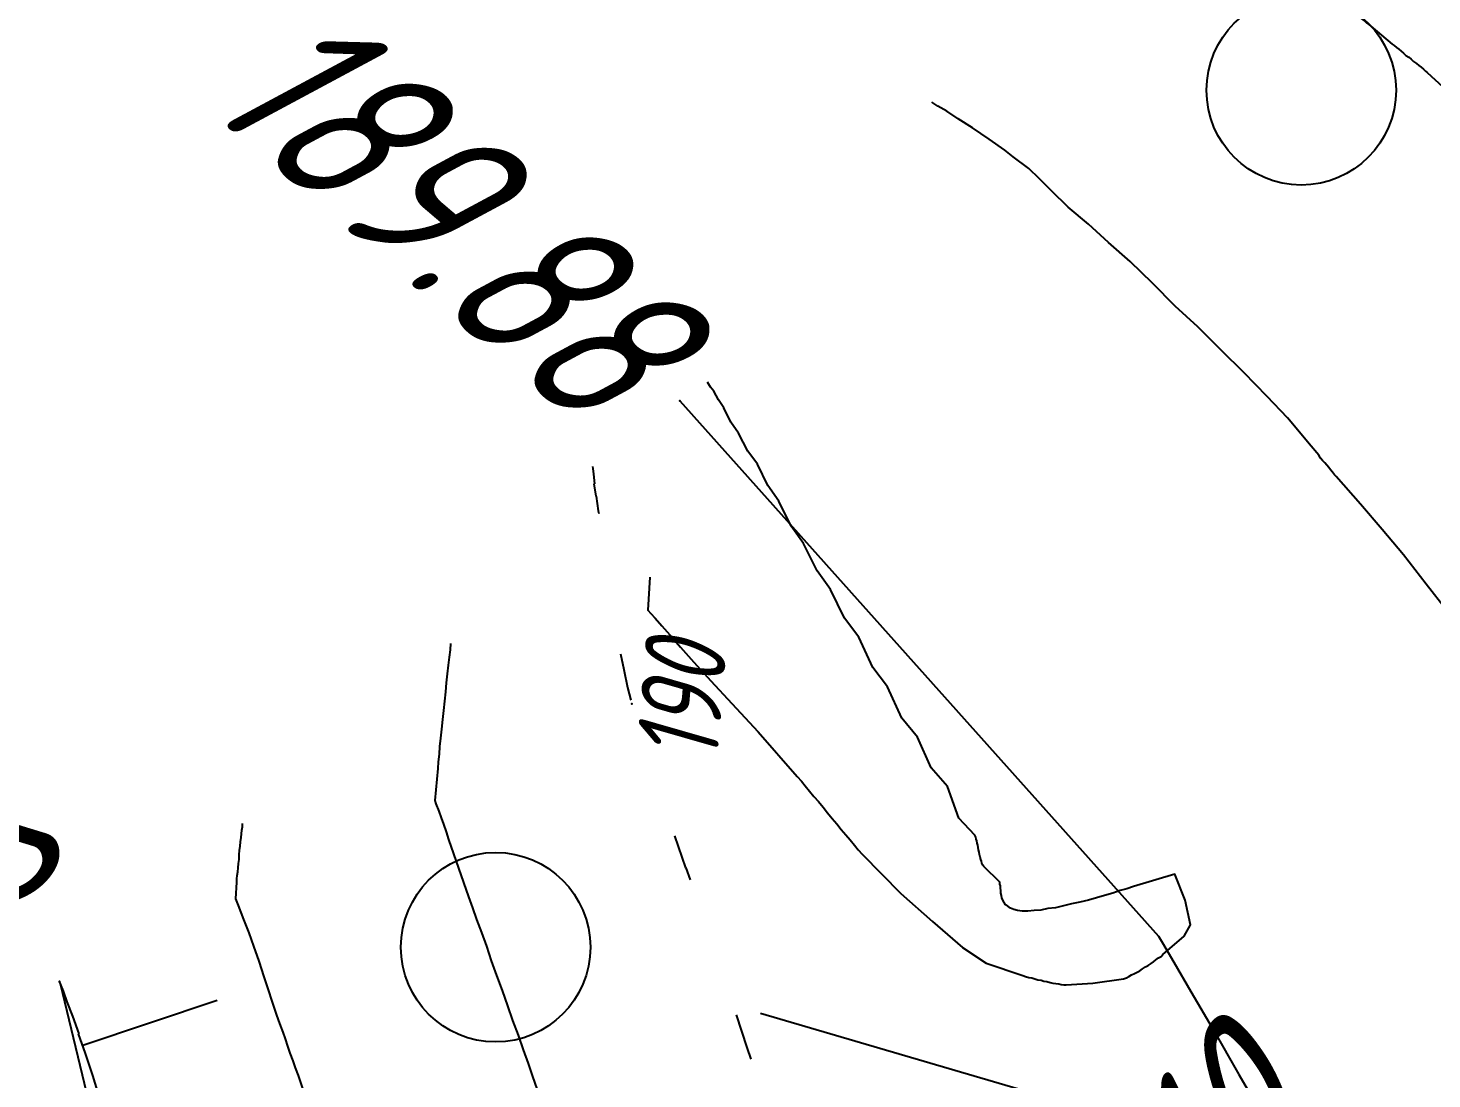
# Model space of a CAD drawing. Header units: millimetres. Extents: x -698 to 8131, y -704 to 4503.
# Drawn here: x 5804.44 to 5834.08, y 3421.42 to 3443.6 of the extents above; entities that cross this region are included whole.
import ezdxf
from ezdxf import colors
from ezdxf.entities.mleader import LeaderData, LeaderLine
from ezdxf.math import Vec2, Vec3

# ---------------------------------------------------------------- set-up
doc = ezdxf.new("R2010")
doc.units = ezdxf.units.MM
doc.linetypes.add('CONTI', pattern=[0])
for name, color, linetype in [('GOR_BDEFAULT', 212, 'CONTI'), ('PI_OTDEFAULT', 172, 'CONTI'), ('PI_TTDEFAULT', 5, 'CONTI'), ('SIT_LDEFAULT', 7, 'CONTI'), ('ZAPSKDEFAULT', 7, 'CONTI'), ('Выноски', 250, 'Continuous')]:
    doc.layers.add(name, color=color, linetype=linetype)
doc.styles.add('eskd', font='isocpeui.ttf', dxfattribs={"width": 1.2})
doc.styles.add('SHRFT', font='isocpeui.ttf', dxfattribs={"width": 3.5})
doc.styles.add('ГОСТ', font='isocpeui.ttf', dxfattribs={"height": 4})

# ---------------------------------------------------------------- blocks, each defined once
blk = doc.blocks.new('BL_2004')
at = {"color": 0}
blk.add_circle((0, 0), 2, dxfattribs=at)

msp = doc.modelspace()

# ---------------------------------------------------------------- linework, layer by layer
at = {"layer": 'GOR_BDEFAULT', "color": 212, "flags": 128}
for points, elevation in [([(5827.089031611036, 3447.669670917239), (5827.379031611074, 3447.489678916666), (5827.789031611048, 3447.239678916666), (5828.319031611076, 3446.899674916785), (5828.97903161105, 3446.479676916409), (5829.73903161106, 3445.969673916843), (5829.799031611057, 3445.929672916565), (5829.849031611046, 3445.889672916528), (5829.909031611043, 3445.84967191625), (5829.959031611032, 3445.819672917161), (5830.00903161102, 3445.779671916883), (5830.069031611076, 3445.739678916666), (5830.119031611064, 3445.709671916585), (5830.169031611053, 3445.669670917239), (5830.219031611041, 3445.639672916528), (5830.25903161102, 3445.609673916507), (5830.309031611067, 3445.579674917418), (5830.349031611046, 3445.549675916467), (5830.389031611025, 3445.519676916446), (5830.419031611053, 3445.499672916863), (5830.449031611022, 3445.469673916843), (5830.779031611039, 3445.239678916666), (5830.809031611067, 3445.209671916585), (5830.849031611046, 3445.179672916565), (5830.889031611025, 3445.149674916785), (5830.929031611062, 3445.119675916765), (5830.97903161105, 3445.089676916744), (5831.029031611039, 3445.049675916467), (5831.079031611027, 3445.019676916446), (5831.129031611074, 3444.979676916409), (5831.169031611053, 3444.94967791732), (5831.219031611041, 3444.909676917042), (5831.269031611029, 3444.879677917022), (5831.309031611067, 3444.84967191625), (5831.359031611055, 3444.809677916724), (5831.399031611034, 3444.779671916883), (5831.429031611062, 3444.75967491712), (5831.659031611043, 3444.569672917161), (5831.779031611039, 3444.44967791732), (5832.069031611076, 3444.19967791732), (5832.109031611055, 3444.159676917042), (5832.149031611034, 3444.129677917022), (5832.199031611022, 3444.09967191625), (5832.249031611069, 3444.059677916724), (5832.299031611057, 3444.019676916446), (5832.349031611046, 3443.979676916409), (5832.399031611034, 3443.939675917063), (5832.449031611022, 3443.899674916785), (5832.50903161102, 3443.859673916507), (5832.559031611067, 3443.819672917161), (5832.609031611055, 3443.779671916883), (5832.659031611043, 3443.739678916666), (5832.699031611022, 3443.709671916585), (5832.749031611069, 3443.669670917239), (5832.789031611048, 3443.639672916528), (5833.23903161106, 3443.25967491712), (5833.279031611039, 3443.229676916409), (5833.329031611027, 3443.189675917063), (5833.379031611074, 3443.149674916785), (5833.429031611062, 3443.109673916507), (5833.47903161105, 3443.069672917161), (5833.529031611039, 3443.019676916446), (5833.589031611036, 3442.979676916409), (5833.639031611025, 3442.939675917063), (5833.689031611071, 3442.889672916528), (5833.749031611069, 3442.84967191625), (5833.799031611057, 3442.809677916724), (5833.849031611046, 3442.769676916446), (5833.899031611034, 3442.729676916409), (5833.939031611071, 3442.689675917063), (5833.97903161105, 3442.659676917042), (5834.309031611067, 3442.359673916507), (5834.639031611025, 3442.049675916467), (5834.679031611062, 3442.00967491712), (5834.72903161105, 3441.979676916409), (5834.769031611029, 3441.929672916565), (5834.819031611076, 3441.889672916528), (5834.869031611064, 3441.84967191625), (5834.929031611062, 3441.799675916467), (5834.97903161105, 3441.75967491712), (5835.029031611039, 3441.709671916585), (5835.089031611036, 3441.669670917239), (5835.139031611025, 3441.619675916765), (5835.189031611071, 3441.579674917418), (5835.23903161106, 3441.529671916883), (5835.289031611048, 3441.489678916666), (5835.329031611027, 3441.44967791732), (5835.379031611074, 3441.419670917239), (5835.829031611027, 3440.999672916863), (5835.869031611064, 3440.959671916585), (5835.909031611043, 3440.919670917239), (5835.959031611032, 3440.879677917022), (5836.00903161102, 3440.829674917418), (5836.059031611067, 3440.789673917141), (5836.109031611055, 3440.739678916666), (5836.159031611043, 3440.689675917063), (5836.209031611032, 3440.649674916785), (5836.25903161102, 3440.59967191625), (5836.309031611067, 3440.549675916467), (5836.359031611055, 3440.50967491712), (5836.409031611043, 3440.459671916585), (5836.449031611022, 3440.419670917239), (5836.48903161106, 3440.379677917022), (5836.529031611039, 3440.339676916744), (5836.959031611032, 3439.929672916565), (5836.98903161106, 3439.889672916528), (5837.029031611039, 3439.84967191625), (5837.079031611027, 3439.799675916467), (5837.119031611064, 3439.75967491712), (5837.169031611053, 3439.709671916585), (5837.219031611041, 3439.659676917042), (5837.269031611029, 3439.609673916507), (5837.319031611076, 3439.549675916467), (5837.369031611064, 3439.499672916863), (5837.419031611053, 3439.439675917063), (5837.47903161105, 3439.379677917022), (5837.529031611039, 3439.329674917418), (5837.589031611036, 3439.269676916446), (5837.639031611025, 3439.209671916585), (5837.699031611022, 3439.149674916785), (5837.749031611069, 3439.089676916744), (5837.809031611067, 3439.019676916446), (5837.859031611055, 3438.959671916585), (5837.919031611053, 3438.899674916785), (5837.969031611041, 3438.839676916744), (5838.029031611039, 3438.769676916446), (5838.079031611027, 3438.709671916585), (5838.139031611025, 3438.639672916528), (5838.199031611022, 3438.569672917161), (5838.25903161102, 3438.489678916666), (5838.319031611076, 3438.419670917239), (5838.389031611025, 3438.339676916744), (5838.449031611022, 3438.25967491712), (5838.519031611029, 3438.169670917239), (5838.599031611046, 3438.079674917418)], 194), ([(5839.069031611076, 3424.25967491712), (5838.969031611041, 3424.319672917161), (5838.879031611074, 3424.389672916528), (5838.799031611057, 3424.44967791732), (5838.72903161105, 3424.519676916446), (5838.659031611043, 3424.579674917418), (5838.599031611046, 3424.649674916785), (5838.539031611048, 3424.709671916585), (5838.48903161106, 3424.779671916883), (5838.439031611071, 3424.839676916744), (5838.399031611034, 3424.899674916785), (5838.359031611055, 3424.959671916585), (5838.319031611076, 3425.00967491712), (5838.289031611048, 3425.059677916724), (5838.25903161102, 3425.109673916507), (5838.23903161106, 3425.149674916785), (5837.959031611032, 3425.659676917042), (5837.929031611062, 3425.709671916585), (5837.899031611034, 3425.769676916446), (5837.859031611055, 3425.839676916744), (5837.819031611076, 3425.909676917042), (5837.789031611048, 3425.979676916409), (5837.749031611069, 3426.049675916467), (5837.699031611022, 3426.119675916765), (5837.659031611043, 3426.19967791732), (5837.619031611064, 3426.269676916446), (5837.579031611027, 3426.34967191625), (5837.539031611048, 3426.419670917239), (5837.499031611069, 3426.489678916666), (5837.469031611041, 3426.559677916724), (5837.429031611062, 3426.619675916765), (5837.399031611034, 3426.679672916565), (5837.169031611053, 3427.09967191625), (5836.959031611032, 3427.469673916843), (5836.929031611062, 3427.519676916446), (5836.899031611034, 3427.569672917161), (5836.869031611064, 3427.629677917022), (5836.829031611027, 3427.689675917063), (5836.799031611057, 3427.75967491712), (5836.75903161102, 3427.819672917161), (5836.719031611041, 3427.889672916528), (5836.689031611071, 3427.94967791732), (5836.649031611034, 3428.019676916446), (5836.609031611055, 3428.079674917418), (5836.569031611076, 3428.149674916785), (5836.539031611048, 3428.209671916585), (5836.499031611069, 3428.269676916446), (5836.469031611041, 3428.319672917161), (5836.439031611071, 3428.379677917022), (5836.139031611025, 3428.809677916724), (5835.839031611036, 3429.219673916843), (5835.809031611067, 3429.269676916446), (5835.769031611029, 3429.319672917161), (5835.73903161106, 3429.369675916765), (5835.709031611032, 3429.419670917239), (5835.669031611053, 3429.479676916409), (5835.629031611074, 3429.539673917141), (5835.599031611046, 3429.589676916744), (5835.559031611067, 3429.649674916785), (5835.519031611029, 3429.709671916585), (5835.48903161106, 3429.769676916446), (5835.449031611022, 3429.829674917418), (5835.409031611043, 3429.879677917022), (5835.379031611074, 3429.939675917063), (5835.339031611036, 3429.989678916666), (5835.309031611067, 3430.039673917141), (5834.889031611025, 3430.59967191625), (5834.859031611055, 3430.639672916528), (5834.829031611027, 3430.689675917063), (5834.799031611057, 3430.729676916409), (5834.769031611029, 3430.779671916883), (5834.72903161105, 3430.829674917418), (5834.699031611022, 3430.879677917022), (5834.669031611053, 3430.929672916565), (5834.629031611074, 3430.979676916409), (5834.599031611046, 3431.029671916883), (5834.559031611067, 3431.079674917418), (5834.529031611039, 3431.129677917022), (5834.48903161106, 3431.169670917239), (5834.459031611032, 3431.219673916843), (5834.429031611062, 3431.269676916446), (5834.389031611025, 3431.309677916724), (5833.959031611032, 3431.859673916507), (5833.47903161105, 3432.479676916409), (5833.029031611039, 3433.00967491712), (5832.569031611076, 3433.549675916467), (5832.059031611067, 3434.129677917022), (5832.019031611029, 3434.169670917239), (5831.97903161105, 3434.219673916843), (5831.939031611071, 3434.269676916446), (5831.899031611034, 3434.319672917161), (5831.859031611055, 3434.369675916765), (5831.819031611076, 3434.419670917239), (5831.769031611029, 3434.469673916843), (5831.72903161105, 3434.519676916446), (5831.689031611071, 3434.579674917418), (5831.649031611034, 3434.629677917022), (5831.609031611055, 3434.679672916565), (5831.569031611076, 3434.719673916843), (5831.529031611039, 3434.769676916446), (5831.48903161106, 3434.819672917161), (5831.459031611032, 3434.859673916507), (5831.029031611039, 3435.369675916765), (5830.599031611046, 3435.819672917161), (5830.109031611055, 3436.329674917418), (5829.639031611025, 3436.789673917141), (5829.139031611025, 3437.289673917141), (5828.659031611043, 3437.729676916409), (5828.179031611062, 3438.209671916585), (5827.709031611032, 3438.669670917239), (5827.249031611069, 3439.069672917161), (5826.829031611027, 3439.459671916585), (5826.399031611034, 3439.819672917161), (5826.049031611057, 3440.159676917042), (5825.789031611048, 3440.419670917239), (5825.569031611076, 3440.629677917022), (5825.23903161106, 3440.879677917022), (5825.059031611067, 3441.019676916446), (5824.72903161105, 3441.249672916863), (5824.379031611074, 3441.489678916666), (5824.079031611027, 3441.679672916565), (5823.839031611036, 3441.839676916744), (5823.649031611034, 3441.94967791732), (5823.519031611029, 3442.029671916883)], 192), ([(5817.569031611076, 3432.00967491712), (5817.529031611039, 3431.309677916724), (5817.589031611036, 3431.239678916666), (5817.679031611062, 3431.139672916528), (5817.819031611076, 3430.979676916409), (5817.98903161106, 3430.789673917141), (5818.219031611041, 3430.529671916883), (5818.499031611069, 3430.209671916585), (5818.859031611055, 3429.819672917161), (5819.299031611057, 3429.339676916744), (5819.859031611055, 3428.739678916666), (5820.679031611062, 3427.799675916467), (5820.769031611029, 3427.69967791732), (5820.849031611046, 3427.59967191625), (5820.939031611071, 3427.489678916666), (5821.029031611039, 3427.379677917022), (5821.129031611074, 3427.269676916446), (5821.22903161105, 3427.149674916785), (5821.319031611076, 3427.029671916883), (5821.419031611053, 3426.909676917042), (5821.519031611029, 3426.799675916467), (5821.609031611055, 3426.679672916565), (5821.709031611032, 3426.569672917161), (5821.799031611057, 3426.459671916585), (5821.889031611025, 3426.34967191625), (5821.969031611041, 3426.249672916863), (5822.049031611057, 3426.159676917042), (5822.869031611064, 3425.329674917418), (5823.539031611048, 3424.739678916666), (5824.169031611053, 3424.189675917063), (5824.669031611053, 3423.859673916507), (5825.439031611071, 3423.59967191625), (5825.499031611069, 3423.579674917418), (5825.569031611076, 3423.559677916724), (5825.629031611074, 3423.549675916467), (5825.699031611022, 3423.529671916883), (5825.75903161102, 3423.50967491712), (5825.829031611027, 3423.499672916863), (5825.889031611025, 3423.479676916409), (5825.949031611022, 3423.469673916843), (5826.019031611029, 3423.44967791732), (5826.079031611027, 3423.439675917063), (5826.139031611025, 3423.429672916565), (5826.199031611022, 3423.419670917239), (5826.249031611069, 3423.409676917042), (5826.309031611067, 3423.399674916785), (5826.359031611055, 3423.399674916785), (5826.919031611053, 3423.439675917063), (5827.569031611076, 3423.529671916883), (5827.629031611074, 3423.549675916467), (5827.679031611062, 3423.579674917418), (5827.73903161106, 3423.609673916507), (5827.799031611057, 3423.639672916528), (5827.859031611055, 3423.669670917239), (5827.909031611043, 3423.69967791732), (5827.969031611041, 3423.739678916666), (5828.029031611039, 3423.779671916883), (5828.089031611036, 3423.809677916724), (5828.149031611034, 3423.84967191625), (5828.199031611022, 3423.889672916528), (5828.249031611069, 3423.929672916565), (5828.309031611067, 3423.969673916843), (5828.359031611055, 3423.999672916863), (5828.399031611034, 3424.039673917141), (5828.849031611046, 3424.429672916565), (5828.97903161105, 3424.669670917239), (5828.869031611064, 3425.189675917063), (5828.649031611034, 3425.739678916666), (5827.779031611039, 3425.479676916409), (5827.639031611025, 3425.429672916565), (5827.499031611069, 3425.389672916528), (5827.339031611036, 3425.339676916744), (5827.169031611053, 3425.289673917141), (5826.999031611069, 3425.239678916666), (5826.829031611027, 3425.189675917063), (5826.649031611034, 3425.149674916785), (5826.469031611041, 3425.109673916507), (5826.299031611057, 3425.069672917161), (5826.129031611074, 3425.029671916883), (5825.969031611041, 3425.00967491712), (5825.819031611076, 3424.979676916409), (5825.679031611062, 3424.969673916843), (5825.549031611057, 3424.959671916585), (5825.429031611062, 3424.959671916585), (5825.329031611027, 3424.969673916843), (5825.249031611069, 3424.989678916666), (5825.179031611062, 3425.019676916446), (5825.129031611074, 3425.059677916724), (5825.079031611027, 3425.089676916744), (5825.049031611057, 3425.139672916528), (5825.019031611029, 3425.189675917063), (5824.999031611069, 3425.239678916666), (5824.98903161106, 3425.289673917141), (5824.97903161105, 3425.339676916744), (5824.97903161105, 3425.389672916528), (5824.969031611041, 3425.439675917063), (5824.969031611041, 3425.489678916666), (5824.959031611032, 3425.529671916883), (5824.959031611032, 3425.569672917161), (5824.619031611064, 3425.899674916785), (5824.599031611046, 3425.929672916565), (5824.579031611027, 3425.969673916843), (5824.569031611076, 3426.00967491712), (5824.559031611067, 3426.049675916467), (5824.539031611048, 3426.09967191625), (5824.529031611039, 3426.149674916785), (5824.519031611029, 3426.19967791732), (5824.50903161102, 3426.249672916863), (5824.499031611069, 3426.299675916467), (5824.48903161106, 3426.34967191625), (5824.47903161105, 3426.389672916528), (5824.469031611041, 3426.439675917063), (5824.459031611032, 3426.479676916409), (5824.449031611022, 3426.519676916446), (5824.429031611062, 3426.559677916724), (5824.089031611036, 3426.919670917239), (5823.849031611046, 3427.589676916744), (5823.50903161102, 3427.979676916409), (5823.219031611041, 3428.629677917022), (5822.889031611025, 3429.029671916883), (5822.589031611036, 3429.689675917063), (5822.279031611039, 3430.09967191625), (5821.97903161105, 3430.739678916666), (5821.679031611062, 3431.139672916528), (5821.379031611074, 3431.749672916863), (5821.099031611046, 3432.139672916528), (5820.809031611067, 3432.719673916843), (5820.549031611057, 3433.079674917418), (5820.289031611048, 3433.609673916507), (5820.059031611067, 3433.939675917063), (5819.839031611036, 3434.389672916528), (5819.639031611025, 3434.669670917239), (5819.439031611071, 3435.049675916467), (5819.279031611039, 3435.279671916883), (5819.129031611074, 3435.579674917418), (5819.019031611029, 3435.749672916863), (5818.919031611053, 3435.929672916565), (5818.849031611046, 3436.019676916446), (5818.809031611067, 3436.089676916744), (5818.789031611048, 3436.119675916765)], 190), ([(5817.569031611076, 3432.00967491712), (5817.529031611039, 3431.309677916724), (5817.589031611036, 3431.239678916666), (5817.679031611062, 3431.139672916528), (5817.819031611076, 3430.979676916409), (5817.98903161106, 3430.789673917141), (5818.219031611041, 3430.529671916883), (5818.499031611069, 3430.209671916585), (5818.859031611055, 3429.819672917161), (5819.299031611057, 3429.339676916744), (5819.859031611055, 3428.739678916666), (5820.679031611062, 3427.799675916467), (5820.769031611029, 3427.69967791732), (5820.849031611046, 3427.59967191625), (5820.939031611071, 3427.489678916666), (5821.029031611039, 3427.379677917022), (5821.129031611074, 3427.269676916446), (5821.22903161105, 3427.149674916785), (5821.319031611076, 3427.029671916883), (5821.419031611053, 3426.909676917042), (5821.519031611029, 3426.799675916467), (5821.609031611055, 3426.679672916565), (5821.709031611032, 3426.569672917161), (5821.799031611057, 3426.459671916585), (5821.889031611025, 3426.34967191625), (5821.969031611041, 3426.249672916863), (5822.049031611057, 3426.159676917042), (5822.869031611064, 3425.329674917418), (5823.539031611048, 3424.739678916666), (5824.169031611053, 3424.189675917063), (5824.669031611053, 3423.859673916507), (5825.439031611071, 3423.59967191625), (5825.499031611069, 3423.579674917418), (5825.569031611076, 3423.559677916724), (5825.629031611074, 3423.549675916467), (5825.699031611022, 3423.529671916883), (5825.75903161102, 3423.50967491712), (5825.829031611027, 3423.499672916863), (5825.889031611025, 3423.479676916409), (5825.949031611022, 3423.469673916843), (5826.019031611029, 3423.44967791732), (5826.079031611027, 3423.439675917063), (5826.139031611025, 3423.429672916565), (5826.199031611022, 3423.419670917239), (5826.249031611069, 3423.409676917042), (5826.309031611067, 3423.399674916785), (5826.359031611055, 3423.399674916785), (5826.919031611053, 3423.439675917063), (5827.569031611076, 3423.529671916883), (5827.629031611074, 3423.549675916467), (5827.679031611062, 3423.579674917418), (5827.73903161106, 3423.609673916507), (5827.799031611057, 3423.639672916528), (5827.859031611055, 3423.669670917239), (5827.909031611043, 3423.69967791732), (5827.969031611041, 3423.739678916666), (5828.029031611039, 3423.779671916883), (5828.089031611036, 3423.809677916724), (5828.149031611034, 3423.84967191625), (5828.199031611022, 3423.889672916528), (5828.249031611069, 3423.929672916565), (5828.309031611067, 3423.969673916843), (5828.359031611055, 3423.999672916863), (5828.399031611034, 3424.039673917141), (5828.849031611046, 3424.429672916565), (5828.97903161105, 3424.669670917239), (5828.869031611064, 3425.189675917063), (5828.649031611034, 3425.739678916666), (5827.779031611039, 3425.479676916409), (5827.639031611025, 3425.429672916565), (5827.499031611069, 3425.389672916528), (5827.339031611036, 3425.339676916744), (5827.169031611053, 3425.289673917141), (5826.999031611069, 3425.239678916666), (5826.829031611027, 3425.189675917063), (5826.649031611034, 3425.149674916785), (5826.469031611041, 3425.109673916507), (5826.299031611057, 3425.069672917161), (5826.129031611074, 3425.029671916883), (5825.969031611041, 3425.00967491712), (5825.819031611076, 3424.979676916409), (5825.679031611062, 3424.969673916843), (5825.549031611057, 3424.959671916585), (5825.429031611062, 3424.959671916585), (5825.329031611027, 3424.969673916843), (5825.249031611069, 3424.989678916666), (5825.179031611062, 3425.019676916446), (5825.129031611074, 3425.059677916724), (5825.079031611027, 3425.089676916744), (5825.049031611057, 3425.139672916528), (5825.019031611029, 3425.189675917063), (5824.999031611069, 3425.239678916666), (5824.98903161106, 3425.289673917141), (5824.97903161105, 3425.339676916744), (5824.97903161105, 3425.389672916528), (5824.969031611041, 3425.439675917063), (5824.969031611041, 3425.489678916666), (5824.959031611032, 3425.529671916883), (5824.959031611032, 3425.569672917161), (5824.619031611064, 3425.899674916785), (5824.599031611046, 3425.929672916565), (5824.579031611027, 3425.969673916843), (5824.569031611076, 3426.00967491712), (5824.559031611067, 3426.049675916467), (5824.539031611048, 3426.09967191625), (5824.529031611039, 3426.149674916785), (5824.519031611029, 3426.19967791732), (5824.50903161102, 3426.249672916863), (5824.499031611069, 3426.299675916467), (5824.48903161106, 3426.34967191625), (5824.47903161105, 3426.389672916528), (5824.469031611041, 3426.439675917063), (5824.459031611032, 3426.479676916409), (5824.449031611022, 3426.519676916446), (5824.429031611062, 3426.559677916724), (5824.089031611036, 3426.919670917239), (5823.849031611046, 3427.589676916744), (5823.50903161102, 3427.979676916409), (5823.219031611041, 3428.629677917022), (5822.889031611025, 3429.029671916883), (5822.589031611036, 3429.689675917063), (5822.279031611039, 3430.09967191625), (5821.97903161105, 3430.739678916666), (5821.679031611062, 3431.139672916528), (5821.379031611074, 3431.749672916863), (5821.099031611046, 3432.139672916528), (5820.809031611067, 3432.719673916843), (5820.549031611057, 3433.079674917418), (5820.289031611048, 3433.609673916507), (5820.059031611067, 3433.939675917063), (5819.839031611036, 3434.389672916528), (5819.639031611025, 3434.669670917239), (5819.439031611071, 3435.049675916467), (5819.279031611039, 3435.279671916883), (5819.129031611074, 3435.579674917418), (5819.019031611029, 3435.749672916863), (5818.919031611053, 3435.929672916565), (5818.849031611046, 3436.019676916446), (5818.809031611067, 3436.089676916744), (5818.789031611048, 3436.119675916765)], 190), ([(5818.669031611053, 3404.75967491712), (5817.649031611034, 3405.969673916843), (5817.529031611039, 3406.409676917042), (5817.409031611043, 3406.819672917161), (5817.319031611076, 3407.19967791732), (5817.23903161106, 3407.559677916724), (5817.169031611053, 3407.889672916528), (5817.109031611055, 3408.179672916565), (5816.98903161106, 3408.409676917042), (5816.869031611064, 3408.629677917022), (5816.73903161106, 3408.859673916507), (5816.629031611074, 3409.09967191625), (5816.50903161102, 3409.339676916744), (5816.409031611043, 3409.589676916744), (5816.309031611067, 3409.829674917418), (5816.219031611041, 3410.079674917418), (5816.129031611074, 3410.309677916724), (5816.119031611064, 3411.059677916724), (5816.119031611064, 3411.189675917063), (5816.129031611074, 3411.329674917418), (5816.139031611025, 3411.469673916843), (5816.149031611034, 3411.629677917022), (5816.159031611043, 3411.789673917141), (5816.179031611062, 3411.959671916585), (5816.189031611071, 3412.119675916765), (5816.199031611022, 3412.289673917141), (5816.209031611032, 3412.459671916585), (5816.22903161105, 3412.629677917022), (5816.23903161106, 3412.789673917141), (5816.249031611069, 3412.939675917063), (5816.25903161102, 3413.079674917418), (5816.279031611039, 3413.219673916843), (5816.289031611048, 3413.339676916744), (5816.359031611055, 3414.00967491712), (5816.399031611034, 3414.179672916565), (5816.319031611076, 3415.069672917161), (5816.299031611057, 3415.229676916409), (5816.269031611029, 3415.419670917239), (5816.249031611069, 3415.609673916507), (5816.219031611041, 3415.819672917161), (5816.189031611071, 3416.039673917141), (5816.159031611043, 3416.25967491712), (5816.129031611074, 3416.489678916666), (5816.089031611036, 3416.709671916585), (5816.059031611067, 3416.939675917063), (5816.029031611039, 3417.159676917042), (5815.999031611069, 3417.379677917022), (5815.969031611041, 3417.589676916744), (5815.949031611022, 3417.779671916883), (5815.919031611053, 3417.969673916843), (5815.899031611034, 3418.129677917022), (5815.799031611057, 3418.999672916863), (5815.799031611057, 3419.129677917022), (5815.789031611048, 3419.279671916883), (5815.75903161102, 3419.439675917063), (5815.72903161105, 3419.609673916507), (5815.689031611071, 3419.789673917141), (5815.279031611039, 3420.979676916409), (5815.189031611071, 3421.209671916585), (5815.099031611046, 3421.469673916843), (5815.00903161102, 3421.739678916666), (5814.899031611034, 3422.029671916883), (5814.799031611057, 3422.339676916744), (5814.679031611062, 3422.649674916785), (5814.569031611076, 3422.959671916585), (5814.459031611032, 3423.279671916883), (5814.339031611036, 3423.59967191625), (5814.22903161105, 3423.909676917042), (5814.129031611074, 3424.219673916843), (5814.019031611029, 3424.50967491712), (5813.919031611053, 3424.779671916883), (5813.829031611027, 3425.029671916883), (5813.749031611069, 3425.25967491712), (5813.329031611027, 3426.469673916843), (5813.279031611039, 3426.629677917022), (5813.219031611041, 3426.789673917141), (5813.169031611053, 3426.929672916565), (5813.119031611064, 3427.069672917161), (5813.059031611067, 3427.219673916843), (5813.039031611048, 3427.289673917141), (5813.099031611046, 3427.969673916843), (5813.109031611055, 3428.109673916507), (5813.129031611074, 3428.269676916446), (5813.139031611025, 3428.429672916565), (5813.159031611043, 3428.609673916507), (5813.179031611062, 3428.799675916467), (5813.199031611022, 3428.999672916863), (5813.219031611041, 3429.189675917063), (5813.23903161106, 3429.389672916528), (5813.25903161102, 3429.589676916744), (5813.279031611039, 3429.779671916883), (5813.299031611057, 3429.969673916843), (5813.319031611076, 3430.149674916785), (5813.339031611036, 3430.319672917161), (5813.359031611055, 3430.469673916843), (5813.369031611064, 3430.609673916507)], 192), ([(5810.919031611053, 3413.75967491712), (5811.069031611076, 3415.139672916528), (5811.149031611034, 3415.469673916843), (5811.149031611034, 3416.109673916507), (5811.139031611025, 3416.19967791732), (5811.129031611074, 3416.289673917141), (5811.119031611064, 3416.389672916528), (5811.099031611046, 3416.499672916863), (5811.089031611036, 3416.59967191625), (5811.079031611027, 3416.709671916585), (5811.059031611067, 3416.829674917418), (5811.049031611057, 3416.939675917063), (5811.029031611039, 3417.049675916467), (5811.019031611029, 3417.159676917042), (5811.00903161102, 3417.269676916446), (5810.98903161106, 3417.369675916765), (5810.97903161105, 3417.469673916843), (5810.969031611041, 3417.559677916724), (5810.959031611032, 3417.649674916785), (5810.919031611053, 3418.239678916666), (5810.919031611053, 3418.529671916883), (5810.899031611034, 3418.839676916744), (5810.839031611036, 3419.169670917239), (5810.779031611039, 3419.519676916446), (5810.689031611071, 3419.879677917022), (5810.429031611062, 3420.669670917239), (5810.389031611025, 3420.789673917141), (5810.349031611046, 3420.919670917239), (5810.299031611057, 3421.049675916467), (5810.249031611069, 3421.189675917063), (5810.199031611022, 3421.339676916744), (5810.149031611034, 3421.489678916666), (5810.089031611036, 3421.649674916785), (5810.039031611048, 3421.799675916467), (5809.97903161105, 3421.959671916585), (5809.929031611062, 3422.109673916507), (5809.879031611074, 3422.25967491712), (5809.829031611027, 3422.399674916785), (5809.779031611039, 3422.529671916883), (5809.72903161105, 3422.659676917042), (5809.689031611071, 3422.779671916883), (5809.429031611062, 3423.569672917161), (5809.319031611076, 3423.899674916785), (5809.209031611032, 3424.219673916843), (5809.109031611055, 3424.499672916863), (5808.999031611069, 3424.779671916883), (5808.889031611025, 3425.079674917418), (5808.829031611027, 3425.219673916843), (5808.849031611046, 3425.569672917161), (5808.849031611046, 3425.639672916528), (5808.859031611055, 3425.709671916585), (5808.869031611064, 3425.789673917141), (5808.879031611074, 3425.869675916765), (5808.889031611025, 3425.959671916585), (5808.899031611034, 3426.049675916467), (5808.899031611034, 3426.149674916785), (5808.909031611043, 3426.239678916666), (5808.919031611053, 3426.329674917418), (5808.929031611062, 3426.419670917239), (5808.939031611071, 3426.50967491712), (5808.949031611022, 3426.589676916744), (5808.959031611032, 3426.669670917239), (5808.969031611041, 3426.739678916666), (5808.969031611041, 3426.809677916724)], 194)]:
    msp.add_lwpolyline(points, dxfattribs=dict(at, elevation=elevation))
at = {"layer": 'PI_TTDEFAULT', "color": 5}
for p in [(5818.199031611022, 3435.729676916409, 189.883), (5817.189031611071, 3429.329674917418, 190.053), (5805.109031611055, 3423.469673916843, 195.728)]:
    msp.add_point(p, dxfattribs=at)
at = {"layer": 'SIT_LDEFAULT', "color": 7}
for p, q in [((5818.199031611022, 3435.729676916409), (5828.309031611067, 3424.429672916565)), ((5816.359031611055, 3434.339676916744), (5816.369031611064, 3434.299675916467)), ((5816.369031611064, 3434.299675916467), (5816.379031611074, 3434.179672916565)), ((5816.379031611074, 3434.179672916565), (5816.399031611034, 3433.979676916409)), ((5816.389031611025, 3433.979676916409), (5816.429031611062, 3433.719673916843)), ((5816.439031611071, 3433.719673916843), (5816.47903161105, 3433.409676917042)), ((5816.47903161105, 3433.409676917042), (5816.48903161106, 3433.34967191625)), ((5816.949031611022, 3430.389672916528), (5817.019031611029, 3430.059677916724)), ((5817.019031611029, 3430.059677916724), (5817.099031611046, 3429.679672916565)), ((5817.099031611046, 3429.679672916565), (5817.169031611053, 3429.409676917042)), ((5818.089031611036, 3426.549675916467), (5818.319031611076, 3425.869675916765)), ((5818.329031611027, 3425.869675916765), (5818.419031611053, 3425.619675916765)), ((5828.309031611067, 3424.429672916565), (5828.389031611025, 3424.289673917141)), ((5828.389031611025, 3424.289673917141), (5828.629031611074, 3423.879677917022)), ((5828.629031611074, 3423.879677917022), (5828.98903161106, 3423.25967491712)), ((5805.129031611074, 3423.419670917239), (5805.109031611055, 3423.469673916843)), ((5805.129031611074, 3423.419670917239), (5805.109031611055, 3423.469673916843)), ((5805.189031611071, 3423.269676916446), (5805.129031611074, 3423.419670917239)), ((5805.97903161105, 3419.899674916785), (5805.129031611074, 3423.419670917239)), ((5805.269031611029, 3423.039673917141), (5805.189031611071, 3423.269676916446)), ((5805.389031611025, 3422.739678916666), (5805.269031611029, 3423.039673917141)), ((5805.599031611046, 3422.129677917022), (5808.439031611071, 3423.079674917418)), ((5828.98903161106, 3423.25967491712), (5829.459031611032, 3422.459671916585)), ((5805.519031611029, 3422.369675916765), (5805.389031611025, 3422.739678916666)), ((5819.389031611025, 3422.769676916446), (5819.619031611064, 3422.079674917418)), ((5829.459031611032, 3422.459671916585), (5829.999031611069, 3421.50967491712)), ((5805.659031611043, 3421.94967791732), (5805.50903161102, 3422.369675916765)), ((5805.809031611067, 3421.489678916666), (5805.659031611043, 3421.94967791732)), ((5819.619031611064, 3422.079674917418), (5819.699031611022, 3421.829674917418)), ((5805.959031611032, 3420.999672916863), (5805.809031611067, 3421.489678916666)), ((5829.999031611069, 3421.50967491712), (5830.609031611055, 3420.469673916843))]:
    msp.add_line(p, q, dxfattribs=at)

# ---------------------------------------------------------------- block references
at = {"layer": 'ZAPSKDEFAULT', "color": 7, "rotation": 342.9999999999999}
for p in [(5831.320415611021, 3442.284406917315), (5814.314254611023, 3424.196193916868)]:
    msp.add_blockref('BL_2004', p, dxfattribs=at)

# ---------------------------------------------------------------- texts
at = {"layer": 'GOR_BDEFAULT', "color": 212, "style": 'SHRFT', "width": 0.75}
msp.add_text('190', height=1.722262, rotation=85.32713599999998, dxfattribs=at).set_placement((5818.992959610992, 3428.081719916459, 190))
msp.add_text('190', height=1.722262, rotation=85.32713599999998, dxfattribs=at).set_placement((5818.992959610992, 3428.081719916459, 190))
at = {"layer": 'PI_OTDEFAULT', "color": 172, "style": 'eskd', "oblique": 10, "width": 0.8}
for s, rotation, p in [('189.88', 319.57591, (5808.033952611024, 3442.008989916328)), ('195.73', 342.9999999999999, (5793.57552061101, 3426.36702291682)), ('190.10', 48, (5825.389031611025, 3412.909676917042))]:
    msp.add_text(s, height=3.5, rotation=rotation, dxfattribs=at).set_placement(p)

# ---------------------------------------------------------------- leaders
at = {"layer": 'Выноски', "linetype": 'Continuous'}
ml = msp.add_multileader_mtext('Standard', dxfattribs=at)
ml.set_content('Ж/б труба, {\\Fgost|c204;%%C} 1,00 м, L-25,2 м', color=256, style='ГОСТ')
ml.set_leader_properties()
ml.build(insert=Vec2(0, 0))
ml.multileader.update_dxf_attribs({"text_left_attachment_type": 5, "text_right_attachment_type": 5, "dogleg_length": 0, "arrow_head_size": 0.18})
ctx = ml.context
ctx.base_point, ctx.arrow_head_size, ctx.landing_gap_size, ctx.plane_origin, ctx.plane_x_axis, ctx.plane_y_axis = Vec3(5891.604245478657, 3401.782146425131), 0.18, 0, Vec3(5964.914309888283, 3326.036144094687), Vec3(0.9596212355765332, -0.281295368306284), Vec3(0.281295368306284, 0.9596212355765332)
ctx.left_attachment, ctx.right_attachment = 5, 5
notes = []
notes.append((ctx, [(1, (1, 1, 0), (5891.604245478657, 3401.782146425131), (0.9932900224220381, -0.1156500382915082), 0, [(0, [(5840.458776588339, 3404.515571161318)], 0, [])])]))
ctx.mtext.insert, ctx.mtext.text_direction, ctx.mtext.rotation, ctx.mtext.flow_direction = Vec3(5893.204753792952, 3407.242178616259), Vec3(0.9596212355765332, -0.281295368306284), 5.99804158994895, 5
for ctx, leaders in notes:
    for number, flags, end, landing, length, lines in leaders:
        leader = LeaderData()
        leader.index, (leader.has_last_leader_line, leader.has_dogleg_vector, leader.attachment_direction) = number, flags
        leader.last_leader_point, leader.dogleg_vector, leader.dogleg_length = Vec3(end), Vec3(landing), length
        for number, points, colour, breaks in lines:
            line = LeaderLine()
            line.index, line.vertices, line.color, line.breaks = number, Vec3.list(points), colors.encode_raw_color(colour), breaks
            leader.lines.append(line)
        ctx.leaders.append(leader)

doc.saveas('drawing.dxf')
